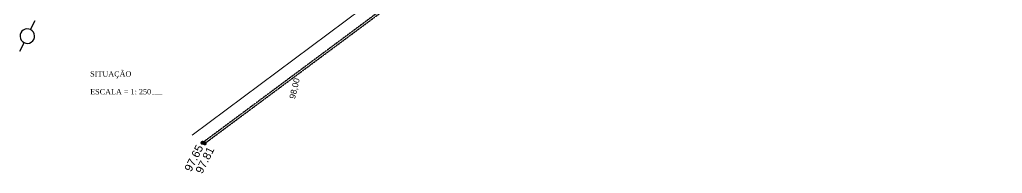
# Model space of a CAD drawing. Header units: millimetres. Extents: x 103208 to 171806, y -164 to 10038.
# Drawn here: x 127957 to 131641, y 3340 to 3915 of the extents above; entities that cross this region are included whole.
import ezdxf
from ezdxf.enums import TextEntityAlignment as Align

# ---------------------------------------------------------------- set-up
doc = ezdxf.new("R2010")
doc.units = ezdxf.units.MM
doc.linetypes.add('DASHED2', pattern=[0.375, 0.25, -0.125])
for name, color, linetype, lineweight in [('COTAS', 7, 'Continuous', 0), ('COTAS DAS CURVAS', 7, 'Continuous', 0), ('MEIO-FIO', 2, 'Continuous', 0), ('POSTE', 5, 'Continuous', 0)]:
    doc.layers.add(name, color=color, linetype=linetype, lineweight=lineweight)
doc.layers.add('MEIO_FIO', color=7, linetype='Continuous')
doc.layers.add('Texto', color=2, linetype='Continuous')
doc.styles.add('PONTOS_DADOS', font='arial.ttf')
doc.styles.get("Standard").update_dxf_attribs({"font": 'arial.ttf'})
doc.styles.add('Valéria', font='romantic.ttf', dxfattribs={"height": 10})

msp = doc.modelspace()

# ---------------------------------------------------------------- linework, layer by layer
at = {"layer": 'COTAS', "color": 7, "const_width": 7.5}
for points, elevation in [([(128640.67626, 3450.83378, 1), (128644.03515, 3457.53959, 1)], 276), ([(128649.61894, 3448.59133, 1), (128652.97783, 3455.29714, 1)], -44)]:
    msp.add_lwpolyline(points, format="xyb", close=True, dxfattribs=dict(at, elevation=elevation))
at = {"layer": 'MEIO-FIO', "color": 1, "elevation": -53}
msp.add_lwpolyline([(128604.36331, 3483.28269), (129623.21073, 4242.37158), (130913.63451, 5166.28849), (132264.9087, 6131.30563), (133740.55962, 7168.2354), (134538.34856, 7738.31067)], dxfattribs=at)
at = {"layer": 'MEIO_FIO', "linetype": 'DASHED2'}
for points, elevation in [([(134574.98303, 7686.40773), (133766.02334, 7129.75685), (132300.65864, 6093.26695), (130941.78055, 5126.46638), (129646.43519, 4199.42249), (128642.35571, 3454.18668)], 276), ([(128651.29838, 3451.94423), (129650.00842, 4193.15895), (130947.58986, 5120.20124), (132305.57384, 6087.44966), (133767.35891, 7121.25883)], -44)]:
    msp.add_lwpolyline(points, dxfattribs=dict(at, elevation=elevation))
at = {"layer": 'POSTE', "color": 2, "lineweight": 30, "elevation": -52}
for points in [[(127997.94017, 3878.03901), (128015.11171, 3912.3209)], [(127973.48964, 3829.22508), (127957.03914, 3796.38272)]]:
    msp.add_lwpolyline(points, dxfattribs=at)
msp.add_lwpolyline([(127997.87802, 3877.91494, 1), (127973.48964, 3829.22508, 1), (127997.87802, 3877.91494)], format="xyb", dxfattribs=at)

# ---------------------------------------------------------------- texts
at = {"layer": 'COTAS', "color": 7, "style": 'PONTOS_DADOS'}
for s, p in [('97.65', (128596.41499, 3403.43615, -9825)), ('97.81', (128637.895, 3395.94901, -9825))]:
    msp.add_text(s, height=30, rotation=63.3940539, dxfattribs=at).set_placement(p, align=Align.TOP_CENTER)
at = {"layer": 'COTAS DAS CURVAS'}
msp.add_text('98,00', height=22.5, rotation=76.58756614, dxfattribs=at).set_placement((129007.54532, 3693.24869, -25), align=Align.RIGHT)
at = {"layer": 'Texto', "insert": (128221.43234, 3722.05919), "char_height": 10, "attachment_point": 1, "style": 'Valéria'}
msp.add_mtext('{\\H2x;\\C5;SITUAÇÃO\\P\\P\\C2;ESCALA = 1: 250\\H0.5x; \\C1;_____}', dxfattribs=at)

doc.saveas('drawing.dxf')
